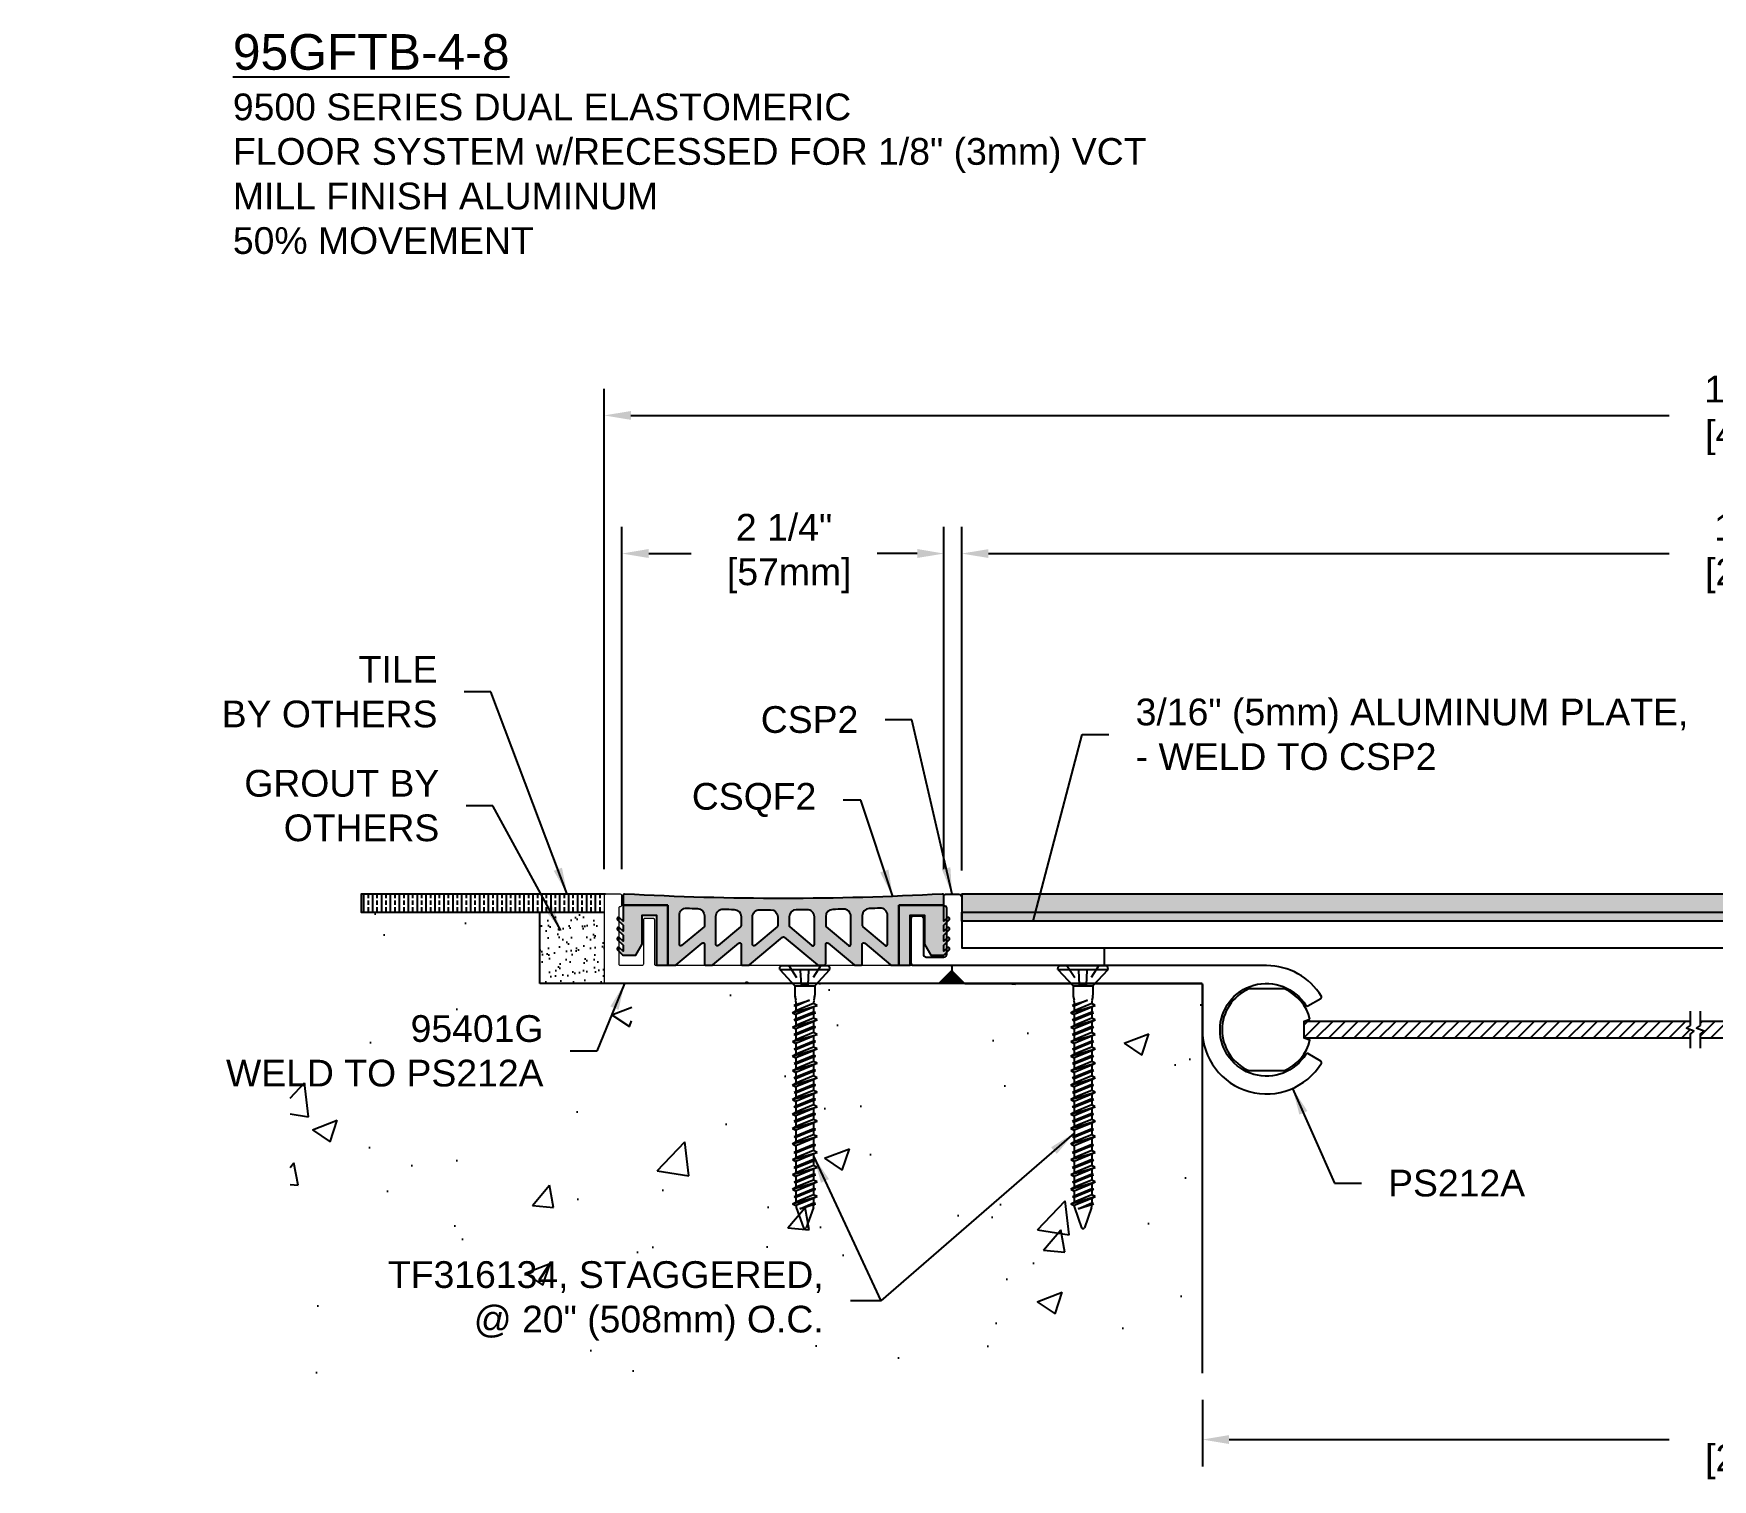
# Model space of a CAD drawing. Header units: inches. Extents: x -3.2 to 41.7, y -2.2 to 8.1.
# Drawn here: x -3.2 to 8.57, y -2.08 to 8.07 of the extents above; entities that cross this region are included whole.
import ezdxf

# ---------------------------------------------------------------- set-up
doc = ezdxf.new("R2010")
doc.units = ezdxf.units.IN
doc.header["$MEASUREMENT"] = 0
doc.linetypes.add('DASHED', pattern=[0.75, 0.5, -0.25])
for name, color, linetype in [('anchors', 4, 'Continuous'), ('conditions', 1, 'Continuous'), ('dimensions', 3, 'Continuous'), ('FILLER', 2, 'Continuous'), ('METALS', 7, 'Continuous'), ('Text', 2, 'Continuous')]:
    doc.layers.add(name, color=color, linetype=linetype)
doc.styles.add('ARIAL', font='arial.ttf')
doc.dimstyles.new('Arial', dxfattribs={"dimtxt": 0.1875, "dimasz": 0.1875, "dimexe": 0.1875, "dimexo": 0.1875, "dimgap": 0.1875, "dimtad": 0, "dimtih": 1, "dimtoh": 1, "dimdec": 4, "dimzin": 0, "dimdsep": 46, "dimlunit": 4, "dimtxsty": 'ARIAL', "dimcen": 0.09, "dimadec": 0, "dimazin": 0, "dimtfac": 1, "dimtdec": 4, "dimtofl": 0, "dimtmove": 0, "dimatfit": 3, "dimfxl": 0, "dimfrac": 2, "dimtolj": 1, "dimtzin": 0, "dimarcsym": 0})

# ---------------------------------------------------------------- blocks, each defined once
blk = doc.blocks.new('*D0')
at = {"layer": 'DEFPOINTS', "color": 0}
for p in [(14.681, 4.418), (3.306, 2.008), (14.681, 2.008)]:
    blk.add_point(p, dxfattribs=at)
at = {"layer": 'dimensions', "color": 0, "lineweight": -2}
for p, q in [((3.306, 2.195), (3.306, 4.606)), ((14.681, 2.195), (14.681, 4.606)), ((3.494, 4.418), (8.269, 4.418)), ((14.494, 4.418), (9.719, 4.418))]:
    blk.add_line(p, q, dxfattribs=at)
at = {"layer": 'dimensions', "color": 0}
for points in [[(3.494, 4.449), (3.494, 4.387), (3.306, 4.418)], [(14.494, 4.449), (14.494, 4.387), (14.681, 4.418)]]:
    blk.add_solid(points, dxfattribs=at)
at = {"layer": 'dimensions', "color": 0, "insert": (8.994, 4.418), "char_height": 0.1875, "attachment_point": 5, "style": 'ARIAL'}
blk.add_mtext('\\A1;11 3/8"\\P [289mm]', dxfattribs=at)
blk = doc.blocks.new('*D1')
at = {"layer": 'DEFPOINTS', "color": 0}
for p in [(17.189, 5.387), (0.798, 2.018), (17.189, 2.018)]:
    blk.add_point(p, dxfattribs=at)
at = {"layer": 'dimensions', "color": 0, "lineweight": -2}
for p, q in [((0.798, 2.205), (0.798, 5.574)), ((17.189, 2.205), (17.189, 5.574)), ((0.986, 5.387), (8.269, 5.387)), ((17.002, 5.387), (9.719, 5.387))]:
    blk.add_line(p, q, dxfattribs=at)
at = {"layer": 'dimensions', "color": 0}
for points in [[(0.986, 5.418), (0.986, 5.356), (0.798, 5.387)], [(17.002, 5.418), (17.002, 5.356), (17.189, 5.387)]]:
    blk.add_solid(points, dxfattribs=at)
at = {"layer": 'dimensions', "color": 0, "insert": (8.994, 5.387), "char_height": 0.1875, "attachment_point": 5, "style": 'ARIAL'}
blk.add_mtext('\\A1;1\'-4 3/8"\\P [416mm]', dxfattribs=at)
blk = doc.blocks.new('*D3')
at = {"layer": 'DEFPOINTS', "color": 0}
for p in [(4.994, -1.331), (12.994, -1.331), (12.994, -1.797)]:
    blk.add_point(p, dxfattribs=at)
at = {"layer": 'dimensions', "color": 0, "lineweight": -2}
for p, q in [((4.994, -1.518), (4.994, -1.985)), ((12.994, -1.518), (12.994, -1.985)), ((5.181, -1.797), (8.269, -1.797)), ((12.806, -1.797), (9.719, -1.797))]:
    blk.add_line(p, q, dxfattribs=at)
at = {"layer": 'dimensions', "color": 0}
for points in [[(5.181, -1.766), (5.181, -1.828), (4.994, -1.797)], [(12.806, -1.766), (12.806, -1.828), (12.994, -1.797)]]:
    blk.add_solid(points, dxfattribs=at)
at = {"layer": 'dimensions', "color": 0, "insert": (8.994, -1.797), "char_height": 0.1875, "attachment_point": 5, "style": 'ARIAL'}
blk.add_mtext('\\A1;8"\\P [203mm]', dxfattribs=at)
blk = doc.blocks.new('*D4')
at = {"layer": 'DEFPOINTS', "color": 0}
for p in [(3.181, 4.418), (0.923, 2.018), (3.181, 2.018)]:
    blk.add_point(p, dxfattribs=at)
at = {"layer": 'dimensions', "color": 0, "lineweight": -2}
for p, q in [((0.923, 2.205), (0.923, 4.606)), ((3.181, 2.205), (3.181, 4.606)), ((1.111, 4.418), (1.408, 4.418)), ((2.994, 4.418), (2.712, 4.418))]:
    blk.add_line(p, q, dxfattribs=at)
at = {"layer": 'dimensions', "color": 0}
for points in [[(1.111, 4.45), (1.111, 4.387), (0.923, 4.418)], [(2.994, 4.45), (2.994, 4.387), (3.181, 4.418)]]:
    blk.add_solid(points, dxfattribs=at)
at = {"layer": 'dimensions', "color": 0, "insert": (2.06, 4.418), "char_height": 0.1875, "attachment_point": 5, "style": 'ARIAL'}
blk.add_mtext('\\A1;2 1/4"\\P [57mm]', dxfattribs=at)
blk = doc.blocks.new('csp2')
blk.add_lwpolyline([(0, 0.33, -0.414214), (0.02, 0.35), (0.066, 0.35, -0.414214), (0.086, 0.33), (0.086, 0.08, 0.414214), (0.106, 0.06), (0.23, 0.06, 0.414214), (0.25, 0.08), (0.25, 0.405, 0.414214), (0.24, 0.415, -0.414214), (0.23, 0.425), (0.23, 0.49, -0.414214), (0.24, 0.5), (0.335, 0.5, -0.414214), (0.355, 0.48), (0.355, 0.135, 0.414214), (0.365, 0.125), (1.355, 0.125), (1.355, 0), (0.335, 0), (0.02, 0, -0.414214), (0, 0.02)], format="xyb", close=True)
blk = doc.blocks.new('PS212A')
at = {"linetype": 'Continuous', "flags": 128}
blk.add_lwpolyline([(0.451, 0.125), (-1.747, 0.125, 0.414214), (-1.757, 0.115), (-1.757, 0.095, 0.198912), (-1.754, 0.087), (-1.67, 0.003, 0.198912), (-1.663, 0), (-0.009, 0, -0.414214), (0.001, -0.01), (0.001, -0.325, 0.758338), (0.836, -0.559, 0.420887), (0.832, -0.545), (0.741, -0.492, 0.405496), (0.727, -0.496, -3.520953), (0.727, -0.154, 0.405496), (0.741, -0.157), (0.832, -0.105, 0.420887), (0.836, -0.091, 0.261868)], format="xyb", close=True, dxfattribs=at)
blk = doc.blocks.new('SB14')
h = blk.add_hatch()
h.set_pattern_fill('ANSI31', color=256, scale=0.5, style=0)
h.paths.add_polyline_path([(0.762, -0.03), (0.79, -0.011), (0.733, 0.011), (0.762, 0.03), (0.762, 0.06), (-1.946, 0.06), (-1.946, -0.06), (0.762, -0.06)])
h = blk.add_hatch()
h.set_pattern_fill('ANSI31', color=256, scale=0.5, style=0)
h.set_pattern_definition([(45, (1, 0), (-0.044194, 0.044194), [])])
h.paths.add_polyline_path([(1.82, 0.011), (1.849, 0.03), (1.849, 0.06), (0.832, 0.06), (0.832, 0.03), (0.803, 0.011), (0.86, -0.011), (0.832, -0.03), (0.832, -0.06), (1.849, -0.06), (1.849, -0.03), (1.877, -0.011)])
h = blk.add_hatch()
h.set_pattern_fill('ANSI31', color=256, scale=0.5, style=0)
h.paths.add_polyline_path([(1.919, 0.06), (1.919, 0.03), (1.89, 0.011), (1.947, -0.011), (1.919, -0.03), (1.919, -0.06), (5.094, -0.06), (5.094, 0.06)])
for p, q in [((0.762, 0.13), (0.762, 0.03)), ((0.832, 0.13), (0.832, 0.03)), ((1.849, 0.13), (1.849, 0.03)), ((1.919, 0.13), (1.919, 0.03)), ((0.762, 0.03), (0.733, 0.011)), ((0.79, -0.011), (0.733, 0.011)), ((0.832, 0.03), (0.803, 0.011)), ((0.86, -0.011), (0.803, 0.011)), ((1.849, 0.03), (1.82, 0.011)), ((1.877, -0.011), (1.82, 0.011)), ((1.919, 0.03), (1.89, 0.011)), ((1.947, -0.011), (1.89, 0.011)), ((0.762, -0.03), (0.79, -0.011)), ((0.762, -0.03), (0.762, -0.13)), ((0.832, -0.03), (0.86, -0.011)), ((0.832, -0.03), (0.832, -0.13)), ((1.849, -0.03), (1.877, -0.011)), ((1.849, -0.03), (1.849, -0.13)), ((1.919, -0.03), (1.947, -0.011)), ((1.919, -0.03), (1.919, -0.13))]:
    blk.add_line(p, q)
for points in [[(-1.905, 0.074, 0.233897), (-2.084, 0.286), (-2.334, 0.286, 0.654654), (-2.334, -0.286), (-2.084, -0.286, 0.233897), (-1.905, -0.074), (-1.946, -0.06), (-1.946, 0.06)], [(5.094, 0.074), (4.586, 0.074, -0.233897), (4.764, 0.286), (5.014, 0.286, -0.654654), (5.014, -0.286), (4.764, -0.286, -0.233897), (4.586, -0.074), (5.094, -0.074)]]:
    blk.add_lwpolyline(points, format="xyb", close=True)
for points in [[(-1.946, 0.06), (0.762, 0.06)], [(0.832, 0.06), (1.849, 0.06)], [(1.919, 0.06), (5.094, 0.06), (5.094, -0.06), (1.919, -0.06)], [(0.762, -0.06), (-1.946, -0.06)], [(1.849, -0.06), (0.832, -0.06)]]:
    blk.add_lwpolyline(points)
blk = doc.blocks.new('95401G')
at = {"color": 7, "linetype": 'Continuous', "lineweight": 15}
blk.add_lwpolyline([(2.438, 0.115, 0.414214), (2.428, 0.125), (0.365, 0.125, -0.414214), (0.355, 0.135), (0.355, 0.445, 0.414214), (0.345, 0.455), (0.285, 0.455, 0.414214), (0.275, 0.445), (0.275, 0.135, -0.414214), (0.265, 0.125), (0.115, 0.125, -0.414214), (0.105, 0.135), (0.105, 0.53, -0.414214), (0.115, 0.54, 0.414214), (0.125, 0.55), (0.125, 0.615, 0.414214), (0.115, 0.625), (0.01, 0.625, 0.414214), (0, 0.615), (0, 0.01, 0.414214), (0.01, 0), (0.981, 0, 0.198912), (0.988, 0.003), (0.993, 0.008, -0.414214), (1.007, 0.008), (1.012, 0.003, 0.198912), (1.019, 0), (2.344, 0, 0.198912), (2.351, 0.003), (2.435, 0.087, 0.198912), (2.438, 0.094)], format="xyb", close=True, dxfattribs=at)
blk = doc.blocks.new('A$C63CB1885')
for p, q in [((-0.176, 0), (-0.175, 0.018)), ((-0.176, 0), (0.176, 0)), ((-0.176, 0), (-0.07, -0.113)), ((-0.163, 0.029), (0.163, 0.029)), ((0.07, -0.113), (0.176, 0)), ((0.176, 0), (0.175, 0.018)), ((-0.07, -0.113), (0.07, -0.113)), ((-0.07, -0.113), (-0.07, -0.18)), ((0.07, -0.113), (0.07, -0.18)), ((-0.074, -0.251), (0.032, -0.215)), ((-0.069, -0.189), (-0.063, -0.215)), ((-0.062, -0.245), (0.032, -0.215)), ((0.032, -0.215), (-0.062, -0.257)), ((-0.062, -0.225), (-0.062, -0.245)), ((0.062, -0.225), (0.062, -0.238)), ((0.069, -0.189), (0.063, -0.215)), ((-0.086, -0.302), (0.086, -0.251)), ((-0.086, -0.302), (-0.062, -0.289)), ((-0.086, -0.302), (-0.062, -0.315)), ((-0.086, -0.403), (0.086, -0.353)), ((-0.074, -0.251), (-0.062, -0.245)), ((-0.074, -0.251), (-0.062, -0.257)), ((-0.074, -0.353), (0.074, -0.302)), ((-0.074, -0.353), (-0.062, -0.346)), ((-0.074, -0.353), (-0.062, -0.359)), ((0.062, -0.238), (-0.062, -0.289)), ((-0.062, -0.257), (-0.062, -0.289)), ((0.062, -0.264), (-0.062, -0.315)), ((-0.062, -0.346), (0.062, -0.296)), ((0.062, -0.308), (-0.062, -0.359)), ((-0.062, -0.315), (-0.062, -0.346)), ((0.062, -0.34), (-0.062, -0.391)), ((0.086, -0.251), (0.062, -0.238)), ((0.086, -0.251), (0.062, -0.264)), ((0.062, -0.264), (0.062, -0.296)), ((0.074, -0.302), (0.062, -0.296)), ((0.074, -0.302), (0.062, -0.308)), ((0.062, -0.308), (0.062, -0.34)), ((0.086, -0.353), (0.062, -0.34)), ((0.086, -0.353), (0.062, -0.366)), ((-0.086, -0.403), (-0.062, -0.391)), ((-0.086, -0.403), (-0.062, -0.416)), ((-0.086, -0.505), (0.086, -0.454)), ((-0.074, -0.454), (0.074, -0.403)), ((-0.074, -0.454), (-0.062, -0.448)), ((-0.074, -0.454), (-0.062, -0.46)), ((-0.062, -0.359), (-0.062, -0.391)), ((0.062, -0.366), (-0.062, -0.416)), ((-0.062, -0.448), (0.062, -0.397)), ((0.062, -0.41), (-0.062, -0.46)), ((-0.062, -0.416), (-0.062, -0.448)), ((0.062, -0.441), (-0.062, -0.492)), ((-0.062, -0.46), (-0.062, -0.492)), ((0.062, -0.467), (-0.062, -0.518)), ((0.062, -0.366), (0.062, -0.397)), ((0.074, -0.403), (0.062, -0.397)), ((0.074, -0.403), (0.062, -0.41)), ((0.062, -0.41), (0.062, -0.441)), ((0.086, -0.454), (0.062, -0.441)), ((0.086, -0.454), (0.062, -0.467)), ((0.062, -0.467), (0.062, -0.499)), ((-0.086, -0.505), (-0.062, -0.492)), ((-0.086, -0.505), (-0.062, -0.518)), ((-0.086, -0.607), (0.086, -0.556)), ((-0.074, -0.556), (0.074, -0.505)), ((-0.074, -0.556), (-0.062, -0.55)), ((-0.074, -0.556), (-0.062, -0.562)), ((-0.062, -0.55), (0.062, -0.499)), ((0.062, -0.511), (-0.062, -0.562)), ((-0.062, -0.518), (-0.062, -0.55)), ((0.062, -0.543), (-0.062, -0.594)), ((-0.062, -0.562), (-0.062, -0.594)), ((0.062, -0.569), (-0.062, -0.619)), ((0.074, -0.505), (0.062, -0.499)), ((0.074, -0.505), (0.062, -0.511)), ((0.062, -0.511), (0.062, -0.543)), ((0.086, -0.556), (0.062, -0.543)), ((0.086, -0.556), (0.062, -0.569)), ((0.062, -0.569), (0.062, -0.6)), ((-0.086, -0.607), (-0.062, -0.594)), ((-0.086, -0.607), (-0.062, -0.619)), ((-0.086, -0.708), (0.086, -0.657)), ((-0.086, -0.708), (-0.062, -0.695)), ((-0.074, -0.657), (0.074, -0.607)), ((-0.074, -0.657), (-0.062, -0.651)), ((-0.074, -0.657), (-0.062, -0.664)), ((-0.062, -0.651), (0.062, -0.6)), ((0.062, -0.613), (-0.062, -0.664)), ((-0.062, -0.619), (-0.062, -0.651)), ((0.062, -0.644), (-0.062, -0.695)), ((-0.062, -0.664), (-0.062, -0.695)), ((0.062, -0.67), (-0.062, -0.721)), ((-0.062, -0.753), (0.062, -0.702)), ((0.074, -0.607), (0.062, -0.6)), ((0.074, -0.607), (0.062, -0.613)), ((0.062, -0.613), (0.062, -0.644)), ((0.086, -0.657), (0.062, -0.644)), ((0.086, -0.657), (0.062, -0.67)), ((0.062, -0.67), (0.062, -0.702)), ((0.074, -0.708), (0.062, -0.702)), ((-0.086, -0.708), (-0.062, -0.721)), ((-0.086, -0.81), (0.086, -0.759)), ((-0.086, -0.81), (-0.062, -0.797)), ((-0.086, -0.81), (-0.062, -0.823)), ((-0.074, -0.759), (0.074, -0.708)), ((-0.074, -0.759), (-0.062, -0.753)), ((-0.074, -0.759), (-0.062, -0.765)), ((-0.074, -0.86), (0.074, -0.81)), ((0.062, -0.714), (-0.062, -0.765)), ((-0.062, -0.721), (-0.062, -0.753)), ((0.062, -0.746), (-0.062, -0.797)), ((-0.062, -0.765), (-0.062, -0.797)), ((0.062, -0.772), (-0.062, -0.823)), ((-0.062, -0.854), (0.062, -0.804)), ((0.062, -0.816), (-0.062, -0.867)), ((-0.062, -0.823), (-0.062, -0.854)), ((0.074, -0.708), (0.062, -0.714)), ((0.062, -0.714), (0.062, -0.746)), ((0.086, -0.759), (0.062, -0.746)), ((0.086, -0.759), (0.062, -0.772)), ((0.062, -0.772), (0.062, -0.804)), ((0.074, -0.81), (0.062, -0.804)), ((0.074, -0.81), (0.062, -0.816)), ((0.062, -0.816), (0.062, -0.848)), ((-0.086, -0.911), (0.086, -0.86)), ((-0.086, -0.911), (-0.062, -0.898)), ((-0.086, -0.911), (-0.062, -0.924)), ((-0.074, -0.86), (-0.062, -0.854)), ((-0.074, -0.86), (-0.062, -0.867)), ((-0.074, -0.962), (0.074, -0.911)), ((0.062, -0.848), (-0.062, -0.898)), ((-0.062, -0.867), (-0.062, -0.898)), ((0.062, -0.873), (-0.062, -0.924)), ((-0.062, -0.956), (0.062, -0.905)), ((0.062, -0.917), (-0.062, -0.968)), ((-0.062, -0.924), (-0.062, -0.956)), ((0.086, -0.86), (0.062, -0.848)), ((0.086, -0.86), (0.062, -0.873)), ((0.062, -0.873), (0.062, -0.905)), ((0.074, -0.911), (0.062, -0.905)), ((0.074, -0.911), (0.062, -0.917)), ((0.062, -0.917), (0.062, -0.949)), ((-0.086, -1.013), (0.086, -0.962)), ((-0.086, -1.013), (-0.062, -1)), ((-0.086, -1.013), (-0.062, -1.026)), ((-0.074, -0.962), (-0.062, -0.956)), ((-0.074, -0.962), (-0.062, -0.968)), ((-0.074, -1.064), (0.074, -1.013)), ((-0.074, -1.064), (-0.062, -1.057)), ((0.062, -0.949), (-0.062, -1)), ((-0.062, -0.968), (-0.062, -1)), ((0.062, -0.975), (-0.062, -1.026)), ((-0.062, -1.057), (0.062, -1.007)), ((0.062, -1.019), (-0.062, -1.07)), ((-0.062, -1.026), (-0.062, -1.057)), ((0.062, -1.051), (-0.062, -1.101)), ((0.086, -0.962), (0.062, -0.949)), ((0.086, -0.962), (0.062, -0.975)), ((0.062, -0.975), (0.062, -1.007)), ((0.074, -1.013), (0.062, -1.007)), ((0.074, -1.013), (0.062, -1.019)), ((0.062, -1.019), (0.062, -1.051)), ((0.086, -1.064), (0.062, -1.051)), ((-0.086, -1.114), (0.086, -1.064)), ((-0.086, -1.114), (-0.062, -1.101)), ((-0.086, -1.114), (-0.062, -1.127)), ((-0.086, -1.222), (0.086, -1.171)), ((-0.074, -1.064), (-0.062, -1.07)), ((-0.074, -1.171), (0.074, -1.121)), ((-0.074, -1.171), (-0.062, -1.165)), ((-0.074, -1.171), (-0.062, -1.178)), ((-0.062, -1.07), (-0.062, -1.101)), ((0.062, -1.077), (-0.062, -1.127)), ((-0.062, -1.165), (0.062, -1.115)), ((0.062, -1.127), (-0.062, -1.178)), ((-0.062, -1.127), (-0.062, -1.165)), ((0.062, -1.159), (-0.062, -1.209)), ((0.086, -1.064), (0.062, -1.077)), ((0.062, -1.077), (0.062, -1.115)), ((0.074, -1.121), (0.062, -1.115)), ((0.074, -1.121), (0.062, -1.127)), ((0.062, -1.127), (0.062, -1.159)), ((0.086, -1.171), (0.062, -1.159)), ((0.086, -1.171), (0.062, -1.184)), ((-0.086, -1.222), (-0.062, -1.209)), ((-0.086, -1.222), (-0.062, -1.235)), ((-0.086, -1.332), (0.086, -1.282)), ((-0.074, -1.282), (0.074, -1.231)), ((-0.074, -1.282), (-0.062, -1.275)), ((-0.074, -1.282), (-0.062, -1.288)), ((-0.062, -1.178), (-0.062, -1.209)), ((0.062, -1.184), (-0.062, -1.235)), ((-0.062, -1.275), (0.062, -1.225)), ((-0.062, -1.235), (-0.062, -1.275)), ((0.062, -1.237), (-0.062, -1.288)), ((0.062, -1.269), (-0.062, -1.319)), ((-0.062, -1.288), (-0.062, -1.319)), ((0.062, -1.295), (-0.062, -1.345)), ((0.062, -1.184), (0.062, -1.225)), ((0.074, -1.231), (0.062, -1.225)), ((0.074, -1.231), (0.062, -1.237)), ((0.062, -1.237), (0.062, -1.269)), ((0.086, -1.282), (0.062, -1.269)), ((0.086, -1.282), (0.062, -1.295)), ((0.062, -1.295), (0.062, -1.33)), ((-0.086, -1.332), (-0.062, -1.319)), ((-0.086, -1.332), (-0.062, -1.345)), ((-0.086, -1.438), (0.086, -1.387)), ((-0.074, -1.387), (0.074, -1.336)), ((-0.074, -1.387), (-0.062, -1.381)), ((-0.074, -1.387), (-0.062, -1.393)), ((-0.062, -1.381), (0.062, -1.33)), ((0.062, -1.343), (-0.062, -1.393)), ((-0.062, -1.345), (-0.062, -1.381)), ((0.062, -1.374), (-0.062, -1.425)), ((-0.062, -1.393), (-0.062, -1.425)), ((0.062, -1.4), (-0.062, -1.451)), ((0.074, -1.336), (0.062, -1.33)), ((0.074, -1.336), (0.062, -1.343)), ((0.062, -1.343), (0.062, -1.374)), ((0.086, -1.387), (0.062, -1.374)), ((0.086, -1.387), (0.062, -1.4)), ((0.062, -1.4), (0.062, -1.433)), ((-0.086, -1.438), (-0.062, -1.425)), ((-0.086, -1.438), (-0.062, -1.451)), ((-0.086, -1.54), (0.086, -1.489)), ((-0.086, -1.54), (-0.062, -1.527)), ((-0.074, -1.489), (0.074, -1.439)), ((-0.074, -1.489), (-0.062, -1.483)), ((-0.074, -1.489), (-0.062, -1.496)), ((-0.062, -1.483), (0.062, -1.433)), ((0.062, -1.445), (-0.062, -1.496)), ((-0.062, -1.451), (-0.062, -1.483)), ((0.062, -1.477), (-0.062, -1.527)), ((-0.062, -1.496), (-0.062, -1.527)), ((0.062, -1.502), (-0.062, -1.553)), ((0.074, -1.439), (0.062, -1.433)), ((0.074, -1.439), (0.062, -1.445)), ((0.062, -1.445), (0.062, -1.477)), ((0.086, -1.489), (0.062, -1.477)), ((0.086, -1.489), (0.062, -1.502)), ((0.062, -1.502), (0.062, -1.535)), ((-0.086, -1.54), (-0.062, -1.553)), ((-0.086, -1.643), (0.086, -1.592)), ((-0.086, -1.643), (-0.062, -1.63)), ((-0.086, -1.643), (-0.062, -1.655)), ((-0.074, -1.592), (0.074, -1.541)), ((-0.074, -1.592), (-0.062, -1.586)), ((-0.074, -1.592), (-0.062, -1.598)), ((-0.062, -1.586), (0.062, -1.535)), ((0.062, -1.547), (-0.062, -1.598)), ((-0.062, -1.553), (-0.062, -1.586)), ((0.062, -1.579), (-0.062, -1.63)), ((-0.062, -1.598), (-0.062, -1.63)), ((0.062, -1.605), (-0.062, -1.655)), ((-0.034, -1.679), (0.062, -1.636)), ((-0.034, -1.679), (0.074, -1.643)), ((0.074, -1.541), (0.062, -1.535)), ((0.074, -1.541), (0.062, -1.547)), ((0.062, -1.547), (0.062, -1.579)), ((0.086, -1.592), (0.062, -1.579)), ((0.086, -1.592), (0.062, -1.605)), ((0.062, -1.605), (0.062, -1.652)), ((0.074, -1.643), (0.062, -1.636)), ((0.074, -1.643), (0.062, -1.649)), ((-0.06, -1.668), (-0.01, -1.81)), ((0.062, -1.649), (-0.034, -1.679)), ((0.06, -1.668), (0.01, -1.81))]:
    blk.add_line(p, q)
at = {"linetype": 'DASHED', "ltscale": 0.025}
for p, q in [((-0.113, 0.029), (-0.024, -0.106)), ((-0.024, -0.106), (-0.031, 0.028)), ((0.024, -0.106), (0.031, 0.029)), ((0.112, 0.029), (0.024, -0.106)), ((-0.024, -0.106), (0.024, -0.106))]:
    blk.add_line(p, q, dxfattribs=at)
for centre, radius, start, end in [((-0.163, 0.017), 0.0112, 90, 175), ((0.163, 0.017), 0.0112, 5, 90), ((-0.023, -0.18), 0.0465, 180, 191.9357), ((-0.109, -0.225), 0.0465, 0, 11.9357), ((0.109, -0.225), 0.0465, 168.0643, 180), ((0.023, -0.18), 0.0465, 348.0643, 0), ((-0.016, -1.652), 0.0465, 183.9476, 199.3058), ((0.016, -1.652), 0.0465, 340.6942, 0), ((0, -1.806), 0.0106, 204.1001, 335.8999)]:
    blk.add_arc(centre, radius, start, end)
blk = doc.blocks.new('TF316134')
blk.add_blockref('A$C63CB1885', (0, -0.0285))
blk = doc.blocks.new('CSQF2')
h = blk.add_hatch(color=256)
h.paths.add_polyline_path([(4.559, 1.888, 0.430422), (4.548, 1.898, -0.027516), (2.319, 1.898, 0.430422), (2.309, 1.888), (2.309, 1.819), (2.624, 1.819), (2.624, 1.399), (2.676, 1.399, 0.176327), (2.682, 1.401), (2.864, 1.554, -0.63707), (2.88, 1.546), (2.88, 1.409, 0.414214), (2.89, 1.399), (2.932, 1.399, 0.176327), (2.939, 1.401), (3.121, 1.554, -0.63707), (3.137, 1.546), (3.137, 1.409, 0.414214), (3.147, 1.399), (3.189, 1.399, 0.176327), (3.195, 1.401), (3.427, 1.596, -0.36397), (3.44, 1.596), (3.672, 1.401, 0.176327), (3.679, 1.399), (3.721, 1.399, 0.414214), (3.731, 1.409), (3.731, 1.546, -0.63707), (3.747, 1.554), (3.929, 1.401, 0.176327), (3.935, 1.399), (3.977, 1.399, 0.414214), (3.987, 1.409), (3.987, 1.546, -0.63707), (4.004, 1.554), (4.186, 1.401, 0.176327), (4.192, 1.399), (4.244, 1.399), (4.244, 1.819), (4.559, 1.819)])
h.paths.add_polyline_path([(3.267, 1.788, 0.000939), (3.344, 1.788, -0.412919), (3.394, 1.738), (3.394, 1.676, -0.221695), (3.39, 1.669), (3.234, 1.537, -0.63707), (3.217, 1.545), (3.217, 1.738, -0.416611)], flags=16)
h.paths.add_polyline_path([(3.137, 1.74), (3.137, 1.676, -0.221695), (3.134, 1.669), (2.977, 1.537, -0.63707), (2.96, 1.545), (2.96, 1.742, -0.420307), (3.012, 1.792, 0.000939), (3.088, 1.79, -0.409242)], flags=16)
h.paths.add_polyline_path([(3.524, 1.788, 0.000939), (3.6, 1.788, -0.416611), (3.651, 1.738), (3.651, 1.545, -0.63707), (3.634, 1.537), (3.478, 1.669, -0.221695), (3.474, 1.676), (3.474, 1.738, -0.412919)], flags=16)
h.paths.add_polyline_path([(2.88, 1.746), (2.88, 1.676, -0.221695), (2.877, 1.669), (2.72, 1.537, -0.63707), (2.704, 1.545), (2.704, 1.749, -0.424014), (2.756, 1.799, 0.000939), (2.832, 1.796, -0.405574)], flags=16)
h.paths.add_polyline_path([(3.78, 1.79, 0.000939), (3.856, 1.792, -0.420307), (3.907, 1.742), (3.907, 1.545, -0.63707), (3.891, 1.537), (3.734, 1.669, -0.221695), (3.731, 1.676), (3.731, 1.74, -0.409242)], flags=16)
h.paths.add_polyline_path([(4.036, 1.796, 0.000939), (4.112, 1.799, -0.424014), (4.164, 1.749), (4.164, 1.545, -0.63707), (4.147, 1.537), (3.991, 1.669, -0.221695), (3.987, 1.676), (3.987, 1.746, -0.405574)], flags=16)
h.paths.add_polyline_path([(2.624, 1.819), (2.309, 1.819), (2.309, 1.707), (2.285, 1.731, 0.414214), (2.271, 1.731, 0.414214), (2.271, 1.717), (2.309, 1.679), (2.309, 1.637), (2.285, 1.661, 0.414214), (2.271, 1.661, 0.414214), (2.271, 1.647), (2.309, 1.609), (2.309, 1.567), (2.285, 1.591, 0.414214), (2.271, 1.591, 0.414214), (2.271, 1.577), (2.309, 1.539), (2.309, 1.497), (2.285, 1.521, 0.414214), (2.271, 1.521, 0.414214), (2.271, 1.507), (2.306, 1.472, 0.198912), (2.313, 1.469), (2.399, 1.469), (2.444, 1.547), (2.444, 1.749), (2.544, 1.749), (2.544, 1.399), (2.624, 1.399)])
h.paths.add_polyline_path([(4.324, 1.749), (4.424, 1.749), (4.424, 1.547), (4.469, 1.469), (4.555, 1.469, 0.198912), (4.562, 1.472), (4.597, 1.507, 0.414214), (4.597, 1.521, 0.414214), (4.583, 1.521), (4.559, 1.497), (4.559, 1.539), (4.597, 1.577, 0.414214), (4.597, 1.591, 0.414214), (4.583, 1.591), (4.559, 1.567), (4.559, 1.609), (4.597, 1.647, 0.414214), (4.597, 1.661, 0.414214), (4.583, 1.661), (4.559, 1.637), (4.559, 1.679), (4.597, 1.717, 0.414214), (4.597, 1.731, 0.414214), (4.583, 1.731), (4.559, 1.707), (4.559, 1.819), (4.244, 1.819), (4.244, 1.399), (4.324, 1.399)])
for p, q in [((2.309, 1.819), (2.624, 1.819)), ((2.624, 1.819), (2.309, 1.819)), ((2.624, 1.819), (2.624, 1.399)), ((2.624, 1.399), (2.624, 1.819)), ((4.244, 1.819), (4.244, 1.399)), ((4.559, 1.819), (4.244, 1.819)), ((4.244, 1.819), (4.559, 1.819)), ((4.244, 1.399), (4.244, 1.819))]:
    blk.add_line(p, q)
for points in [[(2.89, 1.399), (2.932, 1.399, 0.176327), (2.939, 1.401), (3.121, 1.554, -0.63707), (3.137, 1.546), (3.137, 1.409, 0.414214), (3.147, 1.399), (3.189, 1.399, 0.176327), (3.195, 1.401), (3.427, 1.596, -0.36397), (3.44, 1.596), (3.672, 1.401, 0.176327), (3.679, 1.399), (3.721, 1.399, 0.414214), (3.731, 1.409), (3.731, 1.546, -0.63707), (3.747, 1.554), (3.929, 1.401, 0.176327), (3.935, 1.399), (3.977, 1.399, 0.414214), (3.987, 1.409), (3.987, 1.546, -0.63707), (4.004, 1.554), (4.186, 1.401, 0.176327), (4.192, 1.399), (4.244, 1.399), (4.324, 1.399), (4.324, 1.749), (4.424, 1.749), (4.424, 1.547), (4.469, 1.469), (4.555, 1.469, 0.198912), (4.562, 1.472), (4.597, 1.507, 0.414214), (4.597, 1.521, 0.414214), (4.583, 1.521), (4.559, 1.497), (4.559, 1.539), (4.597, 1.577, 0.414214), (4.597, 1.591, 0.414214), (4.583, 1.591), (4.559, 1.567), (4.559, 1.609), (4.597, 1.647, 0.414214), (4.597, 1.661, 0.414214), (4.583, 1.661), (4.559, 1.637), (4.559, 1.679), (4.597, 1.717, 0.414214), (4.597, 1.731, 0.414214), (4.583, 1.731), (4.559, 1.707), (4.559, 1.819), (4.559, 1.888, 0.430422), (4.548, 1.898, -0.027516), (2.319, 1.898, 0.430422), (2.309, 1.888), (2.309, 1.819), (2.309, 1.707), (2.285, 1.731, 0.414214), (2.271, 1.731, 0.414214), (2.271, 1.717), (2.309, 1.679), (2.309, 1.637), (2.285, 1.661, 0.414214), (2.271, 1.661, 0.414214), (2.271, 1.647), (2.309, 1.609), (2.309, 1.567), (2.285, 1.591, 0.414214), (2.271, 1.591, 0.414214), (2.271, 1.577), (2.309, 1.539), (2.309, 1.497), (2.285, 1.521, 0.414214), (2.271, 1.521, 0.414214), (2.271, 1.507), (2.306, 1.472, 0.198912), (2.313, 1.469), (2.399, 1.469), (2.444, 1.547), (2.444, 1.749), (2.544, 1.749), (2.544, 1.399), (2.624, 1.399), (2.676, 1.399, 0.176327), (2.682, 1.401), (2.864, 1.554, -0.63707), (2.88, 1.546), (2.88, 1.409, 0.414214)], [(2.88, 1.676, -0.221695), (2.877, 1.669), (2.72, 1.537, -0.63707), (2.704, 1.545), (2.704, 1.749, -0.424014), (2.756, 1.799, 0.000939), (2.832, 1.796, -0.405574), (2.88, 1.746)], [(3.137, 1.74), (3.137, 1.676, -0.221695), (3.134, 1.669), (2.977, 1.537, -0.63707), (2.96, 1.545), (2.96, 1.742, -0.420307), (3.012, 1.792, 0.000939), (3.088, 1.79, -0.409242)], [(3.394, 1.738), (3.394, 1.676, -0.221695), (3.39, 1.669), (3.234, 1.537, -0.63707), (3.217, 1.545), (3.217, 1.738, -0.416611), (3.267, 1.788, 0.000939), (3.344, 1.788, -0.412919)], [(3.474, 1.738), (3.474, 1.676, 0.221695), (3.478, 1.669), (3.634, 1.537, 0.63707), (3.651, 1.545), (3.651, 1.738, 0.416611), (3.6, 1.788, -0.000939), (3.524, 1.788, 0.412919)], [(3.78, 1.79, 0.409242), (3.731, 1.74), (3.731, 1.676, 0.221695), (3.734, 1.669), (3.891, 1.537, 0.63707), (3.907, 1.545), (3.907, 1.742, 0.420307), (3.856, 1.792, -0.000939)], [(3.987, 1.746), (3.987, 1.676, 0.221695), (3.991, 1.669), (4.147, 1.537, 0.63707), (4.164, 1.545), (4.164, 1.749, 0.424014), (4.112, 1.799, -0.000939), (4.036, 1.796, 0.405574)]]:
    blk.add_lwpolyline(points, format="xyb", close=True)

msp = doc.modelspace()

# ---------------------------------------------------------------- hatches: boundary and pattern name
at = {"layer": 'conditions'}
h = msp.add_hatch(dxfattribs=at)
h.set_pattern_fill('ANSI33', color=256, scale=0.25, angle=45, style=0)
h.set_pattern_definition([(90, (-1.012, 3e-14), (-0.0625, 1e-17), []), (90, (-0.98075, 0.03125), (-0.0625, 1e-17), [0.03125, -0.015625])])
edge = h.paths.add_edge_path()
edge.add_arc((0.80782, 2.01795), 0.01, 98.212258, 180)
edge.add_line((0.79781, 2.01795), (0.79781, 1.90285))
edge.add_line((0.79781, 1.90285), (-0.90533, 1.90285))
edge.add_line((-0.90533, 1.90285), (-0.90533, 2.02785))
edge.add_line((-0.90533, 2.02785), (0.80639, 2.02785))
h = msp.add_hatch(dxfattribs=at)
h.set_pattern_fill('ANSI33', color=256, scale=0.25, angle=45, style=0)
h.set_pattern_definition([(90, (0.00024, -4e-15), (-0.0625, 1e-17), []), (90, (0.03149, 0.03125), (-0.0625, 1e-17), [0.03125, -0.015625])])
h.paths.add_polyline_path([(3.30656, 2.02785), (3.30656, 1.90285), (14.68156, 1.90285), (14.68156, 2.02785)])
h = msp.add_hatch(dxfattribs=at)
h.set_pattern_fill('AR-CONC', color=256, scale=0.25, style=0)
h.set_pattern_definition([(50, (-1.5, 0), (1.79315, -0.15688), [0.1875, -2.0625]), (355, (-1.5, 0), (-0.3469, 1.8805), [0.15, -1.65]), (100.45, (-1.3506, -0.013), (1.44627, 1.7236), [0.15935, -1.75286]), (46.184, (-1.5, 0.5), (2.6681, -0.4138), [0.28125, -3.09375]), (96.636, (-1.2777, 0.4655), (2.3367, 2.4353), [0.239, -2.6293]), (351.184, (-1.5, 0.5), (2.3367, 2.4353), [0.225, -2.475]), (21, (-1.25, 0.375), (1.49227, -1.00655), [0.1875, -2.0625]), (326, (-1.25, 0.375), (0.6083, 1.8129), [0.15, -1.65]), (71.45, (-1.1256, 0.2911), (2.10056, 0.80633), [0.15935, -1.75286]), (37.5, (-1.5, 0), (0.0304, 0.832235), [0, -1.63, 0, -1.675, 0, -1.65625]), (7.5, (-1.5, 0), (0.65767, 0.98603), [0, -0.955, 0, -1.5925, 0, -0.63125]), (327.5, (-2.0575, 0), (1.334556, -0.05639), [0, -0.625, 0, -1.95, 0, -2.5875]), (317.5, (-2.3075, 0), (1.45797, 0.25026), [0, -0.8125, 0, -1.295, 0, -1.8375])])
h.paths.add_polyline_path([(4.99381, -1.33077), (4.99381, 1.39674, 0.30015696), (4.98462, 1.40281), (4.22922, 1.40281), (4.21411, 1.38685), (4.21411, 1.31489), (4.20762, 1.28416, 0.05212645), (4.20661, 1.27455), (4.20661, 1.26118), (4.23061, 1.24825), (4.20661, 1.23533), (4.20661, 1.20363), (4.21806, 1.19747), (4.20661, 1.19131), (4.20661, 1.15961), (4.23061, 1.14669), (4.20661, 1.13376), (4.20661, 1.10207), (4.21806, 1.09591), (4.20661, 1.08974), (4.20661, 1.05805), (4.23061, 1.04513), (4.20661, 1.0322), (4.20661, 1.00051), (4.21806, 0.99435), (4.20661, 0.98818), (4.20661, 0.95649), (4.23061, 0.94356), (4.20661, 0.93064), (4.20661, 0.89895), (4.21806, 0.89278), (4.20661, 0.88662), (4.20661, 0.85493), (4.23061, 0.842), (4.20661, 0.82908), (4.20661, 0.79738), (4.21806, 0.79122), (4.20661, 0.78506), (4.20661, 0.75336), (4.23061, 0.74044), (4.20661, 0.72751), (4.20661, 0.69582), (4.21806, 0.68966), (4.20661, 0.68349), (4.20661, 0.6518), (4.23061, 0.63888), (4.20661, 0.62595), (4.20661, 0.59426), (4.21806, 0.5881), (4.20661, 0.58193), (4.20661, 0.55024), (4.23061, 0.53731), (4.20661, 0.52439), (4.20661, 0.4927), (4.21806, 0.48653), (4.20661, 0.48037), (4.20661, 0.44868), (4.23061, 0.43575), (4.20661, 0.42283), (4.20661, 0.38482), (4.21806, 0.37865), (4.20661, 0.37249), (4.20661, 0.3408), (4.23061, 0.32787), (4.20661, 0.31495), (4.20661, 0.27469), (4.21806, 0.26852), (4.20661, 0.26236), (4.20661, 0.23067), (4.23061, 0.21774), (4.20661, 0.20482), (4.20661, 0.16906), (4.21806, 0.16289), (4.20661, 0.15673), (4.20661, 0.12504), (4.23061, 0.11211), (4.20661, 0.09919), (4.20661, 0.06679), (4.21806, 0.06063), (4.20661, 0.05447), (4.20661, 0.02277), (4.23061, 0.00985), (4.20661, -0.00308), (4.20661, -0.03547), (4.21806, -0.04163), (4.20661, -0.04779), (4.20661, -0.07949), (4.23061, -0.09241), (4.20661, -0.10534), (4.20661, -0.12896), (4.22113, -0.12242), (4.23257, -0.12858), (4.22113, -0.13475), (4.20661, -0.13941), (4.20661, -0.16078), (4.15458, -0.3093, -0.77412328), (4.13414, -0.3093), (4.08211, -0.16078), (4.08211, -0.15612), (4.05811, -0.14319), (4.08211, -0.13027), (4.08211, -0.09858), (4.07067, -0.09241), (4.08211, -0.08625), (4.08211, -0.05386), (4.05811, -0.04093), (4.08211, -0.02801), (4.08211, 0.00369), (4.07067, 0.00985), (4.08211, 0.01601), (4.08211, 0.0484), (4.05811, 0.06133), (4.08211, 0.07425), (4.08211, 0.10595), (4.07067, 0.11211), (4.08211, 0.11827), (4.08211, 0.15404), (4.05811, 0.16696), (4.08211, 0.17989), (4.08211, 0.21158), (4.07067, 0.21774), (4.08211, 0.22391), (4.08211, 0.26417), (4.05811, 0.27709), (4.08211, 0.29001), (4.08211, 0.32171), (4.07067, 0.32787), (4.08211, 0.33403), (4.08211, 0.34618), (4.08211, 0.37205), (4.05811, 0.38497), (4.08211, 0.3979), (4.08211, 0.42959), (4.07067, 0.43575), (4.08211, 0.44191), (4.08211, 0.47361), (4.05811, 0.48653), (4.08211, 0.49946), (4.08211, 0.53115), (4.07067, 0.53731), (4.08211, 0.54348), (4.08211, 0.57517), (4.05811, 0.5881), (4.08211, 0.60102), (4.08211, 0.63271), (4.07067, 0.63888), (4.08211, 0.64504), (4.08211, 0.67673), (4.05811, 0.68966), (4.08211, 0.70258), (4.08211, 0.73428), (4.07067, 0.74044), (4.08211, 0.7466), (4.08211, 0.7783), (4.05811, 0.79122), (4.08211, 0.80415), (4.08211, 0.83584), (4.07067, 0.842), (4.08211, 0.84816), (4.08211, 0.87986), (4.05811, 0.89278), (4.08211, 0.90571), (4.08211, 0.9374), (4.07067, 0.94356), (4.08211, 0.94973), (4.08211, 0.98142), (4.05811, 0.99435), (4.08211, 1.00727), (4.08211, 1.03896), (4.07067, 1.04513), (4.08211, 1.05129), (4.08211, 1.08298), (4.05811, 1.09591), (4.08211, 1.10883), (4.08211, 1.14053), (4.07067, 1.14669), (4.08211, 1.15285), (4.08211, 1.18455), (4.05811, 1.19747), (4.08211, 1.2104), (4.08211, 1.24209), (4.07067, 1.24825), (4.08211, 1.25441), (4.08211, 1.27455, 0.05212645), (4.08111, 1.28416), (4.07461, 1.31489), (4.07461, 1.38685), (4.0595, 1.40281), (3.32665, 1.40281), (3.32664, 1.40282), (1.13885, 1.40282), (1.12372, 1.38685), (1.12372, 1.31489), (1.11723, 1.28416, 0.05212645), (1.11622, 1.27455), (1.11622, 1.26118), (1.14022, 1.24825), (1.11622, 1.23533), (1.11622, 1.20363), (1.12767, 1.19747), (1.11622, 1.19131), (1.11622, 1.15961), (1.14022, 1.14669), (1.11622, 1.13376), (1.11622, 1.10207), (1.12767, 1.09591), (1.11622, 1.08974), (1.11622, 1.05805), (1.14022, 1.04513), (1.11622, 1.0322), (1.11622, 1.00051), (1.12767, 0.99435), (1.11622, 0.98818), (1.11622, 0.95649), (1.14022, 0.94356), (1.11622, 0.93064), (1.11622, 0.89895), (1.12767, 0.89278), (1.11622, 0.88662), (1.11622, 0.85493), (1.14022, 0.842), (1.11622, 0.82908), (1.11622, 0.79738), (1.12767, 0.79122), (1.11622, 0.78506), (1.11622, 0.75336), (1.14022, 0.74044), (1.11622, 0.72751), (1.11622, 0.69582), (1.12767, 0.68966), (1.11622, 0.68349), (1.11622, 0.6518), (1.14022, 0.63888), (1.11622, 0.62595), (1.11622, 0.59426), (1.12767, 0.5881), (1.11622, 0.58193), (1.11622, 0.55024), (1.14022, 0.53731), (1.11622, 0.52439), (1.11622, 0.4927), (1.12767, 0.48653), (1.11622, 0.48037), (1.11622, 0.44868), (1.14022, 0.43575), (1.11622, 0.42283), (1.11622, 0.38482), (1.12767, 0.37865), (1.11622, 0.37249), (1.11622, 0.3408), (1.14022, 0.32787), (1.11622, 0.31495), (1.11622, 0.27469), (1.12767, 0.26852), (1.11622, 0.26236), (1.11622, 0.23067), (1.14022, 0.21774), (1.11622, 0.20482), (1.11622, 0.16906), (1.12767, 0.16289), (1.11622, 0.15673), (1.11622, 0.12504), (1.14022, 0.11211), (1.11622, 0.09919), (1.11622, 0.06679), (1.12767, 0.06063), (1.11622, 0.05447), (1.11622, 0.02277), (1.14022, 0.00985), (1.11622, -0.00308), (1.11622, -0.03547), (1.12767, -0.04163), (1.11622, -0.04779), (1.11622, -0.07949), (1.14022, -0.09241), (1.11622, -0.10534), (1.11622, -0.12896), (1.13074, -0.12242), (1.14219, -0.12858), (1.13074, -0.13475), (1.11622, -0.13941), (1.11622, -0.16078), (1.0642, -0.3093, -0.77412328), (1.04375, -0.3093), (0.99172, -0.16078), (0.99172, -0.15612), (0.96772, -0.14319), (0.99172, -0.13027), (0.99172, -0.09858), (0.98028, -0.09241), (0.99172, -0.08625), (0.99172, -0.05386), (0.96772, -0.04093), (0.99172, -0.02801), (0.99172, 0.00369), (0.98028, 0.00985), (0.99172, 0.01601), (0.99172, 0.0484), (0.96772, 0.06133), (0.99172, 0.07425), (0.99172, 0.10595), (0.98028, 0.11211), (0.99172, 0.11827), (0.99172, 0.15404), (0.96772, 0.16696), (0.99172, 0.17989), (0.99172, 0.21158), (0.98028, 0.21774), (0.99172, 0.22391), (0.99172, 0.26417), (0.96772, 0.27709), (0.99172, 0.29001), (0.99172, 0.32171), (0.98028, 0.32787), (0.99172, 0.33403), (0.99172, 0.34618), (0.99172, 0.37205), (0.96772, 0.38497), (0.99172, 0.3979), (0.99172, 0.42959), (0.98028, 0.43575), (0.99172, 0.44191), (0.99172, 0.47361), (0.96772, 0.48653), (0.99172, 0.49946), (0.99172, 0.53115), (0.98028, 0.53731), (0.99172, 0.54348), (0.99172, 0.57517), (0.96772, 0.5881), (0.99172, 0.60102), (0.99172, 0.63271), (0.98028, 0.63888), (0.99172, 0.64504), (0.99172, 0.67673), (0.96772, 0.68966), (0.99172, 0.70258), (0.99172, 0.73428), (0.98028, 0.74044), (0.99172, 0.7466), (0.99172, 0.7783), (0.96772, 0.79122), (0.99172, 0.80415), (0.99172, 0.83584), (0.98028, 0.842), (0.99172, 0.84816), (0.99172, 0.87986), (0.96772, 0.89278), (0.99172, 0.90571), (0.99172, 0.9374), (0.98028, 0.94356), (0.99172, 0.94973), (0.99172, 0.98142), (0.96772, 0.99435), (0.99172, 1.00727), (0.99172, 1.03896), (0.98028, 1.04513), (0.99172, 1.05129), (0.99172, 1.08298), (0.96772, 1.09591), (0.99172, 1.10883), (0.99172, 1.14053), (0.98028, 1.14669), (0.99172, 1.15285), (0.99172, 1.18455), (0.96772, 1.19747), (0.99172, 1.2104), (0.99172, 1.24209), (0.98028, 1.24825), (0.99172, 1.25441), (0.99172, 1.27455, 0.05212645), (0.99072, 1.28416), (0.98422, 1.31489), (0.98422, 1.38685), (0.9691, 1.40282), (-0.15379, 1.40282), (-0.15379, 1.90285), (-1.40533, 1.90285), (-1.40533, -1.33077)])
h.paths.add_polyline_path([(-0.74469, -0.37314), (1.65521, -0.37314), (1.65521, -1.28988), (-0.74469, -1.28988)], flags=24)
h.paths.add_polyline_path([(-3.20406, 0.50619), (-0.08268, 0.50619), (-0.08268, -0.14933), (-3.20406, -0.14933)], flags=9)
h = msp.add_hatch(dxfattribs=at)
h.set_pattern_fill('AR-SAND', color=256, scale=0.0625, style=0)
h.set_pattern_definition([(37.5, (-2, 0), (-0.003937, 0.1204265), [0, -0.095, 0, -0.10625, 0, -0.1015625]), (7.5, (-2, 0), (0.110611, 0.176384), [0, -0.05125, 0, -0.085625, 0, -0.0328125]), (327.5, (-2.07687, 0), (0.194634, 0.0003537), [0, -0.03125, 0, -0.1125, 0, -0.146875]), (317.5, (-2.07687, 0), (0.187883, 0.054855), [0, -0.015625, 0, -0.07375, 0, -0.084375])])
h.paths.add_polyline_path([(0.79862, 1.90285), (0.34621, 1.90285), (0.34621, 1.40282), (0.80862, 1.40282, -0.41421356), (0.79862, 1.41282)])
msp.add_hatch(color=256, dxfattribs=at).paths.add_polyline_path([(3.30631, 1.90285), (3.30631, 1.84035), (14.68131, 1.84035), (14.68131, 1.90285)])
at = {"layer": 'METALS'}
for points in [[(3.23581, 1.49698, -0.19891237), (3.23288, 1.48991), (3.15964, 1.41666, 0.17707699), (3.23581, 1.41189)], [(3.23581, 1.49698, 0.19891237), (3.23874, 1.48991), (3.31199, 1.41666, -0.17707699), (3.23581, 1.41189)]]:
    msp.add_hatch(color=253, dxfattribs=at).paths.add_polyline_path(points)

# ---------------------------------------------------------------- linework, layer by layer
at = {"layer": 'conditions'}
for p, q in [((0.34621, 1.40285), (0.34621, 1.90285)), ((4.99381, 1.40285), (0.34621, 1.40285)), ((4.99381, 1.40282), (4.99381, -1.33077))]:
    msp.add_line(p, q, dxfattribs=at)
for points in [[(0.80831, 2.02785), (-0.90533, 2.02785), (-0.90533, 1.90285), (0.79831, 1.90285)], [(14.68156, 1.90285), (14.68156, 2.02785), (3.30656, 2.02785), (3.30656, 1.90285)]]:
    msp.add_lwpolyline(points, dxfattribs=at)
msp.add_lwpolyline([(3.30631, 1.90285), (14.68131, 1.90285), (14.68131, 1.84035), (3.30631, 1.84035)], close=True, dxfattribs=at)
at = {"layer": 'METALS'}
msp.add_lwpolyline([(3.30631, 1.84035), (3.30631, 1.65285), (14.68131, 1.65285), (14.68131, 1.84035)], close=True, dxfattribs=at)
for centre, start, end in [((3.20425, 1.51845), 246.334428, 286.501114), ((3.26738, 1.51845), 253.498886, 293.665572)]:
    msp.add_arc(centre, 0.11114, start, end, dxfattribs=at)

# ---------------------------------------------------------------- block references
for name, p in [('95401G', (0.79807, 1.40285)), ('PS212A', (4.99301, 1.40248))]:
    msp.add_blockref(name, p)
at = {"layer": 'anchors'}
for name, p in [('TF316134', (2.20565, 1.52785)), ('TF316134', (4.1569, 1.52785)), ('SB14', (7.65369, 1.07772))]:
    msp.add_blockref(name, p, dxfattribs=at)
at = {"layer": 'FILLER'}
msp.add_blockref('CSQF2', (-1.37838, 0.13151), dxfattribs=at)
at = {"layer": 'METALS'}
msp.add_blockref('csp2', (2.95131, 1.52785), dxfattribs=at)

# ---------------------------------------------------------------- texts
at = {"layer": 'Text', "insert": (-1.80624, 8.06185), "char_height": 0.25, "width": 7.03125, "attachment_point": 1, "style": 'ARIAL'}
msp.add_mtext('{\\L95GFTB-4-8\\P\\H0.75x;\\l9500 SERIES DUAL ELASTOMERIC\\PFLOOR SYSTEM w/RECESSED FOR 1/8" (3mm) VCT\\PMILL FINISH ALUMINUM\\P50% MOVEMENT}', dxfattribs=at)
at = {"layer": 'Text', "char_height": 0.1875, "style": 'ARIAL'}
for s, insert, attachment_point in [('TILE\\PBY OTHERS', (-0.37095, 3.44798), 6), ('CSP2', (2.58087, 3.25255), 6), ('3/16" (5mm) ALUMINUM PLATE,\\P- WELD TO CSP2', (4.52639, 3.14917), 4), ('GROUT BY\\POTHERS', (-0.35826, 2.64907), 6), ('CSQF2', (2.2863, 2.68916), 6), ('\\A1;95401G\\PWELD TO PS212A', (0.37265, 0.9286), 6), ('PS212A', (6.29704, 0.0007), 4), ('TF316134, STAGGERED,\\P@ 20" (508mm) O.C.', (2.33817, -0.82409), 6)]:
    msp.add_mtext(s, dxfattribs=dict(at, insert=insert, attachment_point=attachment_point))

# ---------------------------------------------------------------- dimensions: what is measured, and where the dimension line sits
at = {"layer": 'dimensions'}
for base, p1, p2, picture, middle in [((17.18931, 5.38676), (0.79831, 2.01785), (17.18931, 2.01785), '*D1', (8.99381, 5.38676)), ((3.18131, 4.41833), (0.92331, 2.01785), (3.18131, 2.01785), '*D4', (2.05981, 4.41833)), ((14.68131, 4.41802), (3.30631, 2.00785), (14.68131, 2.00785), '*D0', (8.99381, 4.41802)), ((12.99381, -1.79706), (4.99381, -1.33077), (12.99381, -1.33077), '*D3', (8.99381, -1.79706))]:
    dim = msp.add_linear_dim(base=base, p1=p1, p2=p2, dimstyle='Arial', override={"dimpost": '\\X'}, dxfattribs=at)
    dim.commit()
    dim.dimension.update_dxf_attribs({"geometry": picture, "text_midpoint": middle, "dimtype": 160})

# ---------------------------------------------------------------- leaders
at = {"layer": 'Text', "annotation_type": 0, "has_hookline": 1}
for points, hookline_direction, text_width in [([(0.53966, 2.02795), (0.00405, 3.44798), (-0.18345, 3.44798)], 1, 1.48082), ([(3.23881, 2.02785), (2.95587, 3.25255), (2.76837, 3.25255)], 1, 0.6574), ([(3.80656, 1.84035), (4.15139, 3.14917), (4.33889, 3.14917)], 0, 3.84298), ([(0.49526, 1.77408), (0.01674, 2.64907), (-0.17076, 2.64907)], 1, 1.35202), ([(0.94146, 1.40285), (0.74765, 0.9286), (0.56015, 0.9286)], 1, 2.22442), ([(5.62657, 0.66634), (5.92204, 0.0007), (6.10954, 0.0007)], 0, 0.94134)]:
    msp.add_leader(points, dimstyle='Arial', override={"dimgap": 0.1875, "dimtad": 0}, dxfattribs=dict(at, hookline_direction=hookline_direction, text_width=text_width))
at = {"layer": 'Text'}
for points in [[(2.82233, 2.01337), (2.59816, 2.68916), (2.4738, 2.68916)], [(4.09472, 0.35307), (2.73884, -0.82409), (2.52567, -0.82409)], [(2.2679, 0.18694), (2.73884, -0.82409), (2.52567, -0.82409)]]:
    msp.add_leader(points, dimstyle='Arial', dxfattribs=at)

doc.saveas('drawing.dxf')
